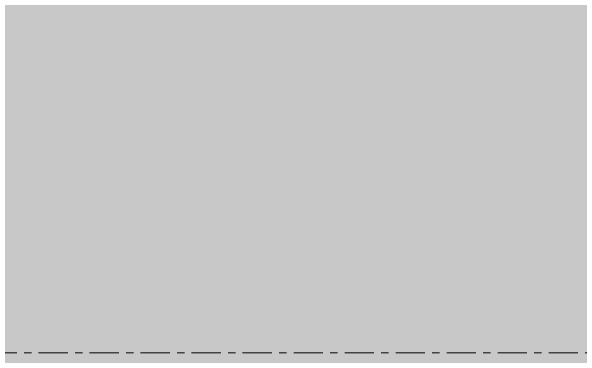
# Model space of a CAD drawing. Header units: inches. Extents: x 20139 to 37433, y -23296 to -20170.
# Drawn here: x 31508.31 to 31518.08, y -22543.12 to -22537.19 of the extents above; entities that cross this region are included whole.
import ezdxf

# ---------------------------------------------------------------- set-up
doc = ezdxf.new("R2010")
doc.units = ezdxf.units.IN
doc.header["$MEASUREMENT"] = 0
doc.linetypes.add('Grid Line 1_2_', pattern=[0.875, 0.5, -0.125, 0.125, -0.125])
doc.layers.add('S-BEAM', color=12, linetype='Continuous', lineweight=9)
doc.layers.add('S-GRID', color=1, linetype='Continuous', lineweight=9)

# ---------------------------------------------------------------- blocks, each defined once
blk = doc.blocks.new('W-Wide Flange - W21X166-807738-Level 1')
at = {"layer": 'S-BEAM'}
h = blk.add_hatch(color=256, dxfattribs=at)
h.paths.add_polyline_path([(22783.0875, -22549.2528), (22783.0875, -22536.8528), (22077.057, -22536.8528), (22077.057, -22540.5528), (22173.5152, -22540.5528), (22173.5152, -22549.2528), (22769.7073, -22549.2528)], flags=0)
h.paths.add_polyline_path([(22792.8907, -22549.2528), (22792.8907, -22536.8528), (22788.0875, -22536.8528), (22788.0875, -22549.2528)], flags=0)
h.paths.add_polyline_path([(22130.3358, -22549.2528), (22168.5152, -22549.2528), (22168.5152, -22545.5528), (22077.057, -22545.5528), (22077.057, -22549.2528), (22113.0555, -22549.2528)], flags=0)

msp = doc.modelspace()

# ---------------------------------------------------------------- linework, layer by layer
at = {"layer": 'S-GRID', "linetype": 'Grid Line 1_2_'}
msp.add_line((35864.15762, -22543.05281), (30957.043, -22543.05281), dxfattribs=at)

# ---------------------------------------------------------------- block references
at = {"layer": 'S-BEAM'}
msp.add_blockref('W-Wide Flange - W21X166-807738-Level 1', (9258.45897, 0), dxfattribs=at)

doc.saveas('drawing.dxf')
